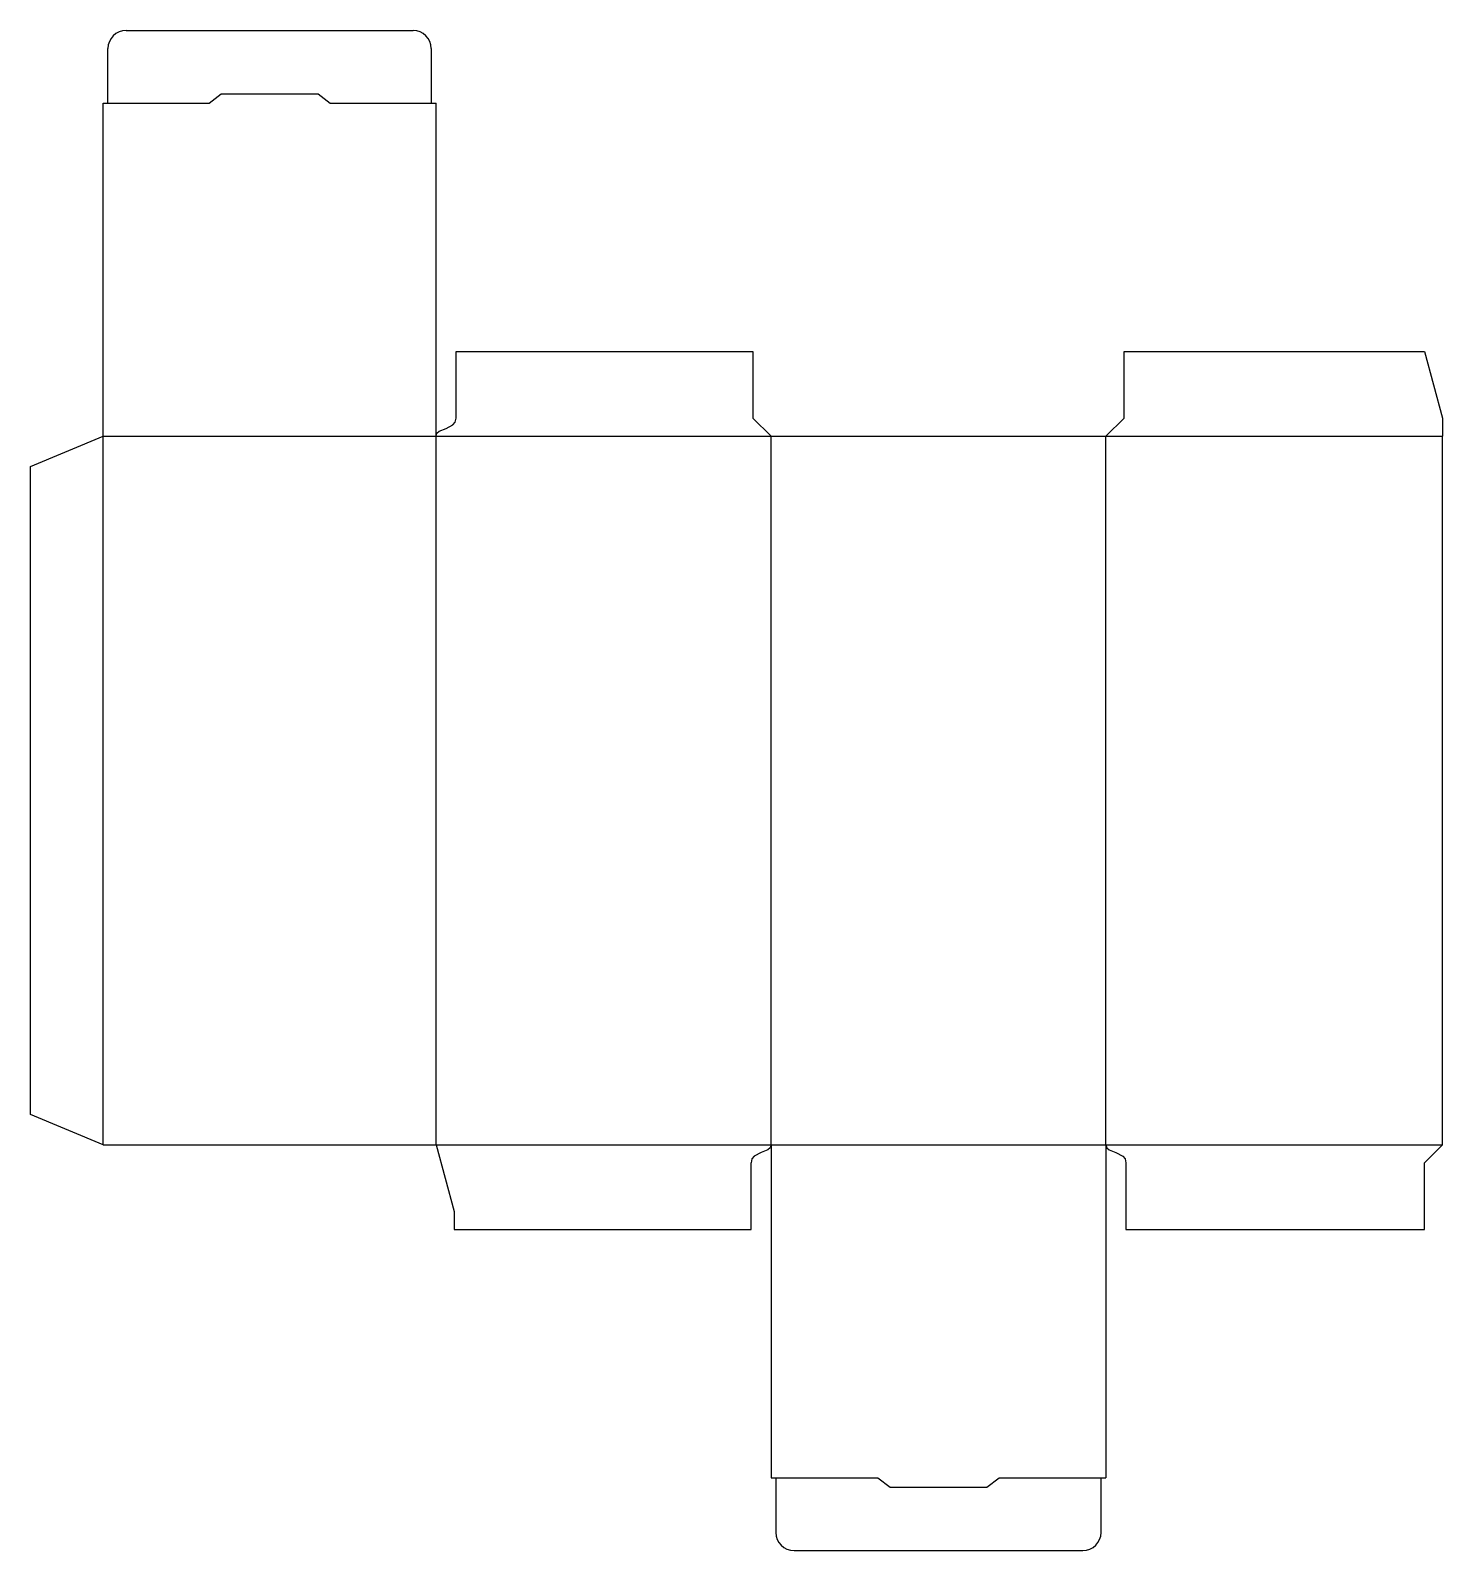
# Model space of a CAD drawing. Extents: x -12 to 221, y -67 to 184.
import ezdxf

# ---------------------------------------------------------------- set-up
doc = ezdxf.new("R2010")
doc.units = 0
doc.layers.add('CREASE', color=3, linetype='CONTINUOUS')
doc.layers.add('CUT', color=7, linetype='CONTINUOUS')

msp = doc.modelspace()

# ---------------------------------------------------------------- linework, layer by layer
at = {"layer": 'CREASE'}
for p, q in [((0, 172), (17.5, 172)), ((37.5, 172), (55, 172)), ((0, 0), (0, 117)), ((0, 117), (55, 117)), ((55, 0), (55, 117)), ((55, 117), (110.3, 117)), ((110.3, 0), (110.3, 117)), ((165.6, 0), (165.6, 117)), ((165.6, 117), (221.2, 117)), ((55, 0), (110.3, 0)), ((110.3, 0), (165.6, 0)), ((165.6, 0), (221.2, 0)), ((110.3, -55), (127.95, -55)), ((147.95, -55), (165.6, -55))]:
    msp.add_line(p, q, dxfattribs=at)
at = {"layer": 'CUT'}
for p, q in [((3.8, 184), (51.2, 184)), ((0.8, 172), (0.8, 181)), ((54.2, 181), (54.2, 172)), ((17.5, 172), (19.5, 173.5)), ((19.5, 173.5), (35.5, 173.5)), ((35.5, 173.5), (37.5, 172)), ((0, 117), (0, 172)), ((0, 172), (0.8, 172)), ((54.2, 172), (55, 172)), ((55, 117), (55, 172)), ((58.3, 120), (58.3, 131)), ((58.3, 131), (107.3, 131)), ((107.3, 131), (107.3, 120)), ((168.6, 120), (168.6, 131)), ((168.6, 131), (218.2, 131)), ((218.2, 131), (221.2, 120)), ((107.3, 120), (110.3, 117)), ((165.6, 117), (168.6, 120)), ((221.2, 120), (221.2, 117)), ((-12, 112), (0, 117)), ((110.3, 117), (165.6, 117)), ((221.2, 0), (221.2, 117)), ((-12, 5), (-12, 112)), ((0, 0), (-12, 5)), ((0, 0), (55, 0)), ((55, 0), (58, -11)), ((110.3, 0), (110.3, -55)), ((165.6, 0), (165.6, -55)), ((218.2, -3), (221.2, 0)), ((107, -14), (107, -3)), ((168.9, -3), (168.9, -14)), ((218.2, -14), (218.2, -3)), ((58, -11), (58, -14)), ((58, -14), (107, -14)), ((168.9, -14), (218.2, -14)), ((110.3, -55), (111.1, -55)), ((111.1, -55), (111.1, -64)), ((127.95, -55), (129.95, -56.5)), ((145.95, -56.5), (147.95, -55)), ((164.8, -64), (164.8, -55)), ((164.8, -55), (165.6, -55)), ((129.95, -56.5), (145.95, -56.5)), ((114.1, -67), (161.8, -67))]:
    msp.add_line(p, q, dxfattribs=at)
for points in [[(55, 117), (55.1418, 117.4734), (55.5156, 117.8063), (56.65, 118.275), (57.7844, 118.8563), (58.1582, 119.3297), (58.3, 120)], [(110.3, 0), (110.1582, -0.4734), (109.7844, -0.8063), (108.65, -1.275), (107.5156, -1.8562), (107.1418, -2.3297), (107, -3)], [(165.6, 0), (165.7418, -0.4734), (166.1156, -0.8063), (167.25, -1.275), (168.3844, -1.8562), (168.7582, -2.3297), (168.9, -3)]]:
    msp.add_lwpolyline(points, dxfattribs=at)
for centre, start, end in [((3.8, 181), 90, 180), ((51.2, 181), 0, 90), ((114.1, -64), 180, 270), ((161.8, -64), 270, 0)]:
    msp.add_arc(centre, 3, start, end, dxfattribs=at)

doc.saveas('drawing.dxf')
